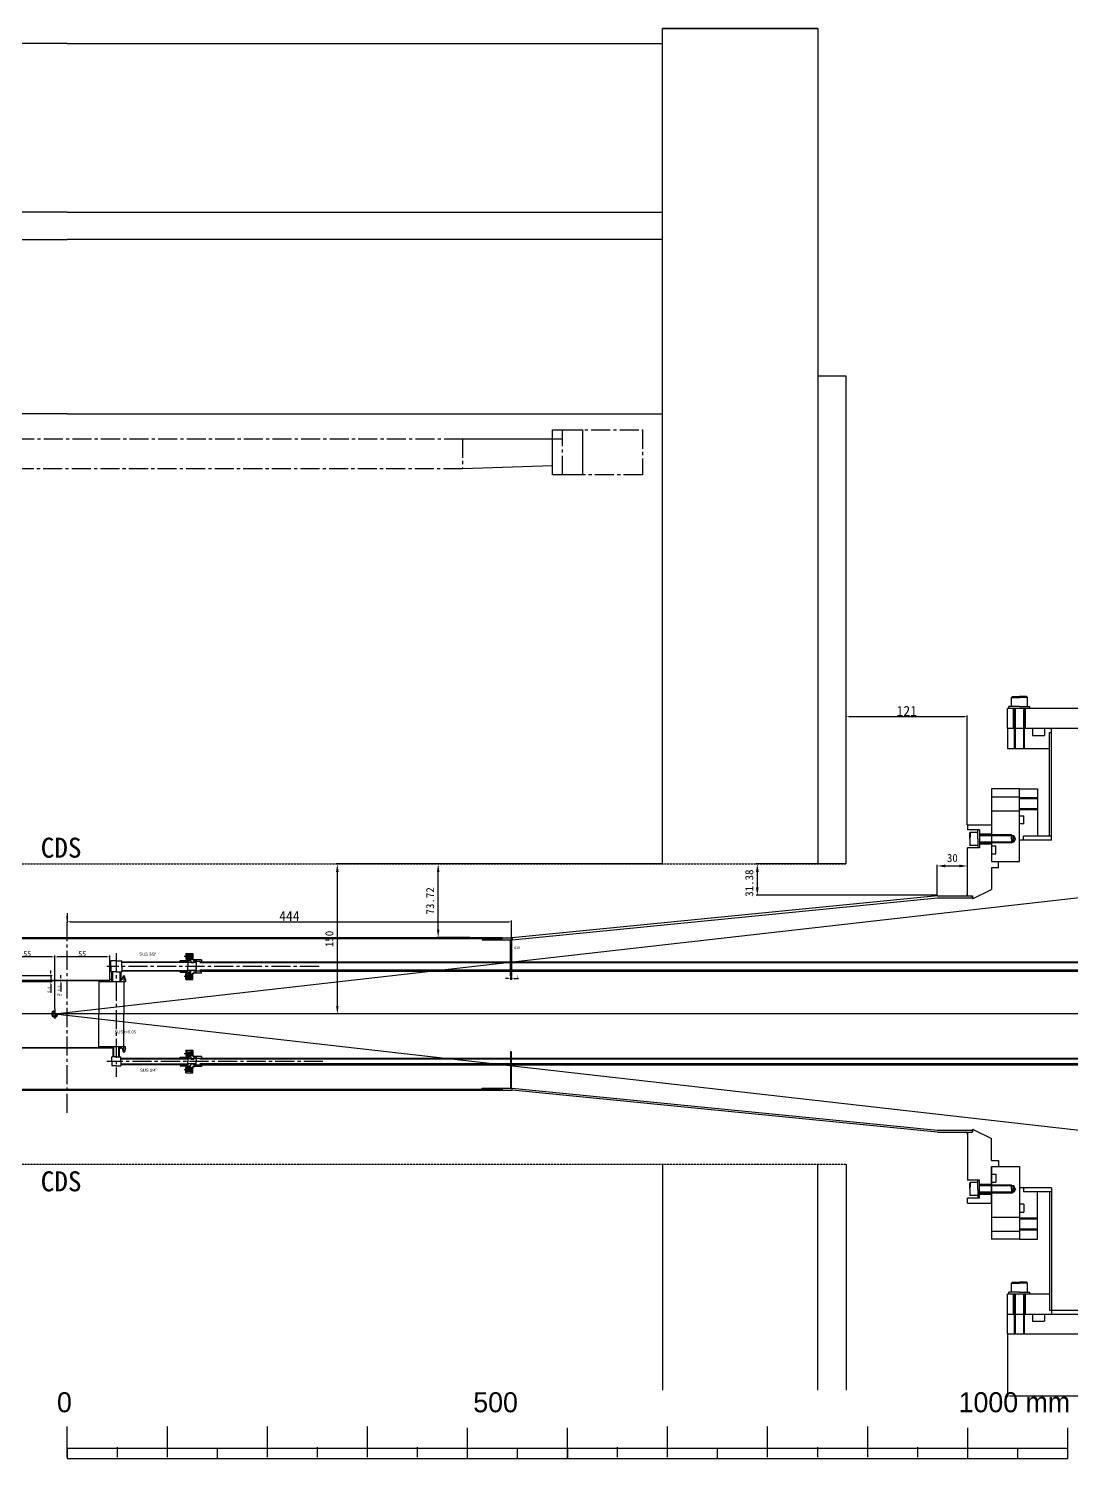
# Model space of a CAD drawing. Header units: millimetres. Extents: x 5013 to 9067, y 5076 to 6829.
# Drawn here: x 5853 to 6896, y 5076 to 6505 of the extents above; entities that cross this region are included whole.
import ezdxf

# ---------------------------------------------------------------- set-up
doc = ezdxf.new("R2010")
doc.units = ezdxf.units.MM
doc.linetypes.add('CENTER2', pattern=[28.575, 19.05, -3.175, 3.175, -3.175])
doc.linetypes.add('HIDDEN', pattern=[0.375, 0.25, -0.125])
doc.layers.add('1', color=3, linetype='Continuous')
doc.layers.add('AM_0', color=7, linetype='Continuous', lineweight=50)
doc.dimstyles.new('ISO-25', dxfattribs={"dimtxt": 2.5, "dimasz": 2.5, "dimexe": 1.25, "dimexo": 0.625, "dimtad": 1, "dimdsep": 46, "dimtxsty": 'Standard', "dimcen": 2.5, "dimadec": 0, "dimazin": 0, "dimtfac": 1, "dimtmove": 0, "dimatfit": 3, "dimfxl": 1, "dimarcsym": 0})

# ---------------------------------------------------------------- blocks, each defined once
blk = doc.blocks.new('*D80')
at = {"color": 0, "lineweight": -2, "transparency": 16777216}
for p, q in [((6791.6, 5685.2), (6791.6, 5666.5)), ((6761.6, 5638.4), (6761.6, 5669)), ((6783.6, 5667.7), (6769.6, 5667.7))]:
    blk.add_line(p, q, dxfattribs=at)
at = {"color": 0, "transparency": 16777216}
for points in [[(6769.6, 5669.1), (6769.6, 5666.4), (6761.6, 5667.7)], [(6783.6, 5669.1), (6783.6, 5666.4), (6791.6, 5667.7)]]:
    blk.add_solid(points, dxfattribs=at)
at = {"layer": 'Defpoints', "color": 0, "transparency": 16777216}
for p in [(6791.6, 5685.8), (6761.6, 5667.7), (6761.6, 5637.8)]:
    blk.add_point(p, dxfattribs=at)
at = {"color": 0, "transparency": 16777216, "insert": (6776.6, 5675.7), "char_height": 8, "attachment_point": 5}
blk.add_mtext('30', dxfattribs=at)
blk = doc.blocks.new('*D81')
at = {"color": 0, "lineweight": -2, "transparency": 16777216}
for p, q in [((6670, 5669.8), (6580.4, 5669.8)), ((6581.7, 5661.8), (6581.7, 5646.4)), ((6761, 5638.4), (6580.4, 5638.4))]:
    blk.add_line(p, q, dxfattribs=at)
at = {"color": 0, "transparency": 16777216}
for points in [[(6580.3, 5661.8), (6583, 5661.8), (6581.7, 5669.8)], [(6580.3, 5646.4), (6583, 5646.4), (6581.7, 5638.4)]]:
    blk.add_solid(points, dxfattribs=at)
at = {"layer": 'Defpoints', "color": 0, "transparency": 16777216}
for p in [(6670.6, 5669.8), (6581.7, 5638.4), (6761.6, 5638.4)]:
    blk.add_point(p, dxfattribs=at)
at = {"color": 0, "transparency": 16777216, "insert": (6573.7, 5650.6), "char_height": 8, "attachment_point": 5, "rotation": 90}
blk.add_mtext('31.38', dxfattribs=at)
blk = doc.blocks.new('*D82')
at = {"color": 0, "lineweight": -2, "transparency": 16777216}
for p, q in [((6486.4, 5669.8), (6261.5, 5669.8)), ((6262.7, 5604.1), (6262.7, 5661.8)), ((6294.4, 5596.1), (6261.5, 5596.1))]:
    blk.add_line(p, q, dxfattribs=at)
at = {"color": 0, "transparency": 16777216}
for points in [[(6261.4, 5661.8), (6264, 5661.8), (6262.7, 5669.8)], [(6261.4, 5604.1), (6264, 5604.1), (6262.7, 5596.1)]]:
    blk.add_solid(points, dxfattribs=at)
at = {"layer": 'Defpoints', "color": 0, "transparency": 16777216}
for p in [(6262.7, 5669.8), (6487, 5669.8), (6295, 5596.1)]:
    blk.add_point(p, dxfattribs=at)
at = {"color": 0, "transparency": 16777216, "insert": (6254.7, 5632.9), "char_height": 8, "attachment_point": 5, "rotation": 90}
blk.add_mtext('73.72', dxfattribs=at)
blk = doc.blocks.new('*D83')
at = {"color": 0, "lineweight": -2, "transparency": 16777216}
for p, q in [((6262.1, 5669.8), (6160.7, 5669.8)), ((6161.9, 5527.8), (6161.9, 5661.8)), ((6163.6, 5519.8), (6160.7, 5519.8))]:
    blk.add_line(p, q, dxfattribs=at)
at = {"color": 0, "transparency": 16777216}
for points in [[(6160.6, 5661.8), (6163.2, 5661.8), (6161.9, 5669.8)], [(6160.6, 5527.8), (6163.2, 5527.8), (6161.9, 5519.8)]]:
    blk.add_solid(points, dxfattribs=at)
at = {"layer": 'Defpoints', "color": 0, "transparency": 16777216}
for p in [(6161.9, 5669.8), (6262.7, 5669.8), (6164.2, 5519.8)]:
    blk.add_point(p, dxfattribs=at)
at = {"color": 0, "transparency": 16777216, "insert": (6153.9, 5594.8), "char_height": 8, "attachment_point": 5, "rotation": 90}
blk.add_mtext('150', dxfattribs=at)
blk = doc.blocks.new('*D410')
at = {"color": 0, "lineweight": -2, "transparency": 16777216}
for p, q in [((6670.6, 5708.8), (6670.6, 5818.3)), ((6673.1, 5817.1), (6789.1, 5817.1)), ((6791.6, 5708.8), (6791.6, 5818.3))]:
    blk.add_line(p, q, dxfattribs=at)
at = {"color": 0, "transparency": 16777216}
for points in [[(6673.1, 5817.5), (6673.1, 5816.6), (6670.6, 5817.1)], [(6789.1, 5817.5), (6789.1, 5816.6), (6791.6, 5817.1)]]:
    blk.add_solid(points, dxfattribs=at)
at = {"layer": 'Defpoints', "color": 0, "transparency": 16777216}
for p in [(6791.6, 5817.1), (6670.6, 5708.2), (6791.6, 5708.2)]:
    blk.add_point(p, dxfattribs=at)
at = {"color": 0, "transparency": 16777216, "insert": (6731.1, 5822.7), "char_height": 10, "attachment_point": 5}
blk.add_mtext('121', dxfattribs=at)
blk = doc.blocks.new('*D412')
at = {"color": 0, "lineweight": -2, "transparency": 16777216}
for p, q in [((5879.4, 5525.4), (5879.4, 5578.1)), ((5931.9, 5576.8), (5881.9, 5576.8)), ((5934.4, 5554.7), (5934.4, 5578.1))]:
    blk.add_line(p, q, dxfattribs=at)
at = {"color": 0, "transparency": 16777216}
for points in [[(5881.9, 5577.2), (5881.9, 5576.4), (5879.4, 5576.8)], [(5931.9, 5577.2), (5931.9, 5576.4), (5934.4, 5576.8)]]:
    blk.add_solid(points, dxfattribs=at)
at = {"layer": 'Defpoints', "color": 0, "transparency": 16777216}
for p in [(5879.4, 5576.8), (5934.4, 5554.1), (5879.4, 5524.8)]:
    blk.add_point(p, dxfattribs=at)
at = {"color": 0, "transparency": 16777216, "insert": (5906.9, 5579.9), "char_height": 5, "attachment_point": 5}
blk.add_mtext('55', dxfattribs=at)
blk = doc.blocks.new('*D413')
at = {"color": 0, "lineweight": -2, "transparency": 16777216}
for p, q in [((5824.4, 5554.7), (5824.4, 5578.1)), ((5876.9, 5576.8), (5826.9, 5576.8)), ((5879.4, 5526), (5879.4, 5578.1))]:
    blk.add_line(p, q, dxfattribs=at)
at = {"color": 0, "transparency": 16777216}
for points in [[(5826.9, 5577.2), (5826.9, 5576.4), (5824.4, 5576.8)], [(5876.9, 5577.2), (5876.9, 5576.4), (5879.4, 5576.8)]]:
    blk.add_solid(points, dxfattribs=at)
at = {"layer": 'Defpoints', "color": 0, "transparency": 16777216}
for p in [(5824.4, 5576.8), (5824.4, 5554.1), (5879.4, 5525.4)]:
    blk.add_point(p, dxfattribs=at)
at = {"color": 0, "transparency": 16777216, "insert": (5851.9, 5579.9), "char_height": 5, "attachment_point": 5}
blk.add_mtext('55', dxfattribs=at)
blk = doc.blocks.new('*D414')
at = {"color": 0, "lineweight": -2, "transparency": 16777216}
for p, q in [((5825, 5553.5), (5886.8, 5553.5)), ((5825, 5553.2), (5886.8, 5553.2)), ((5885.6, 5556), (5885.6, 5558.5)), ((5885.6, 5553.5), (5885.6, 5553.2)), ((5885.6, 5550.7), (5885.6, 5542.4))]:
    blk.add_line(p, q, dxfattribs=at)
at = {"color": 0, "transparency": 16777216}
for points in [[(5885.2, 5556), (5886, 5556), (5885.6, 5553.5)], [(5885.2, 5550.7), (5886, 5550.7), (5885.6, 5553.2)]]:
    blk.add_solid(points, dxfattribs=at)
at = {"layer": 'Defpoints', "color": 0, "transparency": 16777216}
for p in [(5824.4, 5553.5), (5824.4, 5553.2), (5885.6, 5553.2)]:
    blk.add_point(p, dxfattribs=at)
at = {"color": 0, "transparency": 16777216, "insert": (5883.7, 5545.3), "char_height": 2.5, "attachment_point": 5, "rotation": 90}
blk.add_mtext('0.3', dxfattribs=at)
blk = doc.blocks.new('*D416')
at = {"color": 0, "lineweight": -2, "transparency": 16777216}
blk.add_arc((5879.4, 5519.8), 1733.9, 0.0826, 6.4074, dxfattribs=at)
at = {"color": 0, "transparency": 16777216}
for points in [[(7602, 5713.2), (7602.9, 5713.3), (7602.2, 5715.8)], [(7613.7, 5522.3), (7612.9, 5522.3), (7613.3, 5519.8)]]:
    blk.add_solid(points, dxfattribs=at)
at = {"layer": 'Defpoints', "color": 0, "transparency": 16777216}
for p in [(8870.2, 5860), (7612.1, 5585.2), (5016.9, 5519.8), (5879.4, 5519.8), (7666.9, 5519.8)]:
    blk.add_point(p, dxfattribs=at)
at = {"color": 0, "transparency": 16777216, "insert": (7618.6, 5618.4), "char_height": 15, "attachment_point": 5, "rotation": 273.245}
blk.add_mtext('6.5°', dxfattribs=at)
blk = doc.blocks.new('*D417')
at = {"color": 0, "lineweight": -2, "transparency": 16777216}
blk.add_arc((5879.4, 5519.8), 1934.9, 353.6077, 6.4159, dxfattribs=at)
at = {"color": 0, "transparency": 16777216}
for points in [[(7801.8, 5736), (7802.6, 5736.1), (7801.9, 5738.5)], [(7802.7, 5304.3), (7801.9, 5304.4), (7802, 5301.9)]]:
    blk.add_solid(points, dxfattribs=at)
at = {"layer": 'Defpoints', "color": 0, "transparency": 16777216}
for p in [(8870.2, 5860), (5879.4, 5519.8), (5879.4, 5519.8), (7812.9, 5447.3), (8870.2, 5180.8)]:
    blk.add_point(p, dxfattribs=at)
at = {"color": 0, "transparency": 16777216, "insert": (7822.4, 5520.2), "char_height": 15, "attachment_point": 5, "rotation": 270.0118}
blk.add_mtext('13.0°', dxfattribs=at)
blk = doc.blocks.new('*D418')
at = {"color": 0, "lineweight": -2, "transparency": 16777216}
for p, q in [((5892, 5620.4), (5892, 5610.8)), ((5894.5, 5612), (6333.5, 5612)), ((6336, 5594.4), (6336, 5613.3))]:
    blk.add_line(p, q, dxfattribs=at)
at = {"color": 0, "transparency": 16777216}
for points in [[(5894.5, 5612.4), (5894.5, 5611.6), (5892, 5612)], [(6333.5, 5612.4), (6333.5, 5611.6), (6336, 5612)]]:
    blk.add_solid(points, dxfattribs=at)
at = {"layer": 'Defpoints', "color": 0, "transparency": 16777216}
for p in [(5892, 5621), (6336, 5612), (6336, 5593.8)]:
    blk.add_point(p, dxfattribs=at)
at = {"color": 0, "transparency": 16777216, "insert": (6114, 5617.6), "char_height": 10, "attachment_point": 5}
blk.add_mtext('444', dxfattribs=at)
blk = doc.blocks.new('*D419')
at = {"color": 0, "lineweight": -2, "transparency": 16777216}
for p, q in [((6332.5, 5555.2), (6330, 5555.2)), ((6335, 5557.2), (6335, 5553.9)), ((6335, 5555.2), (6336, 5555.2)), ((6336, 5557.2), (6336, 5553.9)), ((6338.5, 5555.2), (6343.1, 5555.2))]:
    blk.add_line(p, q, dxfattribs=at)
at = {"color": 0, "transparency": 16777216}
for points in [[(6332.5, 5555.6), (6332.5, 5554.7), (6335, 5555.2)], [(6338.5, 5555.6), (6338.5, 5554.7), (6336, 5555.2)]]:
    blk.add_solid(points, dxfattribs=at)
at = {"layer": 'Defpoints', "color": 0, "transparency": 16777216}
for p in [(6335, 5557.8), (6336, 5557.8), (6336, 5555.2)]:
    blk.add_point(p, dxfattribs=at)
at = {"color": 0, "transparency": 16777216, "insert": (6342.1, 5557), "char_height": 2.5, "attachment_point": 5}
blk.add_mtext('1', dxfattribs=at)
blk = doc.blocks.new('*D422')
at = {"color": 0, "lineweight": -2, "transparency": 16777216}
for p, q in [((6831.6, 5199.2), (6831.6, 5136.7)), ((8331.6, 5199.2), (8331.6, 5136.7)), ((6834.1, 5138), (8329.1, 5138))]:
    blk.add_line(p, q, dxfattribs=at)
at = {"color": 0, "transparency": 16777216}
for points in [[(6834.1, 5138.4), (6834.1, 5137.6), (6831.6, 5138)], [(8329.1, 5138.4), (8329.1, 5137.6), (8331.6, 5138)]]:
    blk.add_solid(points, dxfattribs=at)
at = {"layer": 'Defpoints', "color": 0, "transparency": 16777216}
for p in [(6831.6, 5199.8), (8331.6, 5199.8), (8331.6, 5138)]:
    blk.add_point(p, dxfattribs=at)
at = {"color": 0, "transparency": 16777216, "insert": (7581.6, 5139.9), "char_height": 2.5, "attachment_point": 5}
blk.add_mtext('1500', dxfattribs=at)
blk = doc.blocks.new('*D435')
at = {"color": 0, "lineweight": -2, "transparency": 16777216}
for p, q in [((5875.5, 5560.6), (5875.5, 5563.1)), ((5819.9, 5558.1), (5876.7, 5558.1)), ((5820, 5552.2), (5876.7, 5552.2)), ((5875.5, 5558.1), (5875.5, 5552.2)), ((5875.5, 5549.7), (5875.5, 5541))]:
    blk.add_line(p, q, dxfattribs=at)
at = {"color": 0, "transparency": 16777216}
for points in [[(5875.1, 5560.6), (5875.9, 5560.6), (5875.5, 5558.1)], [(5875.1, 5549.7), (5875.9, 5549.7), (5875.5, 5552.2)]]:
    blk.add_solid(points, dxfattribs=at)
at = {"layer": 'Defpoints', "color": 0, "transparency": 16777216}
for p in [(5819.3, 5558.1), (5819.4, 5552.2), (5875.5, 5552.2)]:
    blk.add_point(p, dxfattribs=at)
at = {"color": 0, "transparency": 16777216, "insert": (5873.6, 5544.1), "char_height": 2.5, "attachment_point": 5, "rotation": 90}
blk.add_mtext('5.9', dxfattribs=at)

msp = doc.modelspace()

# ---------------------------------------------------------------- linework, layer by layer
at = {"color": 9}
for p, q in [((6487.01, 5669.789), (6487.01, 6504.789)), ((6642.01, 6504.789), (6487.01, 6504.789)), ((6487.01, 6504.789), (6642.01, 6504.789)), ((6642.01, 6504.789), (6642.01, 5669.789)), ((5892.01, 6489.789), (5297.01, 6489.789)), ((5892.01, 6489.789), (6487.01, 6489.789)), ((5892.01, 6321.145), (5297.01, 6321.145)), ((5892.01, 6321.145), (6487.01, 6321.145)), ((5297.01, 6293.877), (5892.01, 6293.877)), ((6487.01, 6293.877), (5892.01, 6293.877)), ((6642.01, 6157.284), (6642.01, 5669.789)), ((6670.649, 6157.284), (6642.01, 6157.284)), ((6670.649, 5669.789), (6670.649, 6157.284)), ((5892.01, 6119.789), (5297.01, 6119.789)), ((5892.01, 6119.789), (6487.01, 6119.789)), ((6012.575, 5571.289), (6012.575, 5567.289)), ((6012.575, 5563.289), (6012.575, 5567.289)), ((6020.875, 5571.289), (6020.875, 5567.289)), ((6020.875, 5571.089), (6020.875, 5563.489)), ((6020.875, 5563.289), (6020.875, 5567.289)), ((6012.575, 5474.573), (6012.575, 5472.288)), ((6020.875, 5474.788), (6020.875, 5472.288)), ((6012.575, 5470.001), (6012.575, 5472.288)), ((6020.875, 5469.788), (6020.875, 5472.288)), ((6487.01, 5369.789), (6487.01, 5143.657)), ((6642.01, 5143.657), (6642.01, 5369.789)), ((6670.649, 5369.789), (6670.649, 5143.657))]:
    msp.add_line(p, q, dxfattribs=at)
at = {"color": 0}
for p, q in [((6287.01, 6094.789), (6387.01, 6094.789)), ((6377.01, 6067.789), (6287.01, 6064.789)), ((6831.649, 5805.289), (6831.649, 5785.289)), ((6873.649, 5801.289), (6875.649, 5801.289)), ((6843.649, 5672.289), (6843.649, 5744.789)), ((6803.649, 5702.789), (6803.649, 5686.789)), ((5935.375, 5567.289), (5935.375, 5572.789)), ((5940.875, 5572.789), (5935.375, 5572.789)), ((5935.375, 5567.289), (5935.375, 5561.789)), ((5940.875, 5561.789), (5935.375, 5561.789)), ((5936.174, 5561.789), (5936.174, 5552.239)), ((5937.11, 5561.789), (5937.11, 5552.239)), ((5940.875, 5572.789), (5946.375, 5572.789)), ((5940.875, 5561.789), (5946.375, 5561.789)), ((5944.639, 5561.789), (5944.639, 5552.239)), ((5945.575, 5561.789), (5945.575, 5552.239)), ((5946.375, 5567.289), (5946.375, 5572.789)), ((5946.375, 5567.289), (5946.375, 5561.789)), ((6004.675, 5572.588), (6005.175, 5572.088)), ((6004.675, 5561.988), (6005.175, 5562.488)), ((6026.238, 5573.889), (6017.338, 5573.889)), ((6026.238, 5560.689), (6017.338, 5560.689)), ((6018.338, 5571.989), (6018.338, 5571.053)), ((6018.338, 5563.527), (6018.338, 5562.589)), ((6024.549, 5571.989), (7102.449, 5571.99)), ((7102.449, 5571.053), (6024.549, 5571.053)), ((7102.449, 5563.527), (6024.549, 5563.527)), ((6024.549, 5562.589), (7102.449, 5562.589)), ((6026.238, 5572.589), (6025.738, 5572.089)), ((6026.238, 5561.989), (6025.738, 5562.489)), ((6026.238, 5573.889), (6026.238, 5572.589)), ((6026.238, 5560.689), (6026.238, 5561.989)), ((6110.838, 5562.589), (6130.3, 5562.589)), ((6858.632, 5562.172), (6858.667, 5562.172)), ((5923.375, 5553.239), (5934.375, 5553.239)), ((5923.375, 5553.239), (5923.375, 5519.789)), ((5923.375, 5552.739), (5923.375, 5553.239)), ((5923.375, 5552.239), (5948.375, 5552.239)), ((5934.375, 5553.238), (5934.375, 5553.538)), ((5923.375, 5486.339), (5923.375, 5519.789)), ((5923.375, 5487.339), (5948.375, 5487.339)), ((5923.375, 5486.839), (5923.375, 5486.339)), ((5923.375, 5486.339), (5934.375, 5486.339)), ((5934.375, 5486.339), (5934.375, 5486.039)), ((6004.675, 5475.988), (6005.175, 5475.488)), ((6012.575, 5474.573), (6012.575, 5475.462)), ((6020.875, 5474.788), (6012.575, 5474.788)), ((6026.238, 5477.289), (6017.338, 5477.289)), ((6018.338, 5474.489), (6018.338, 5475.489)), ((6018.338, 5475.489), (6025.738, 5475.489)), ((6024.549, 5475.488), (7102.449, 5475.462)), ((7102.449, 5474.489), (6024.549, 5474.489)), ((6025.738, 5475.489), (6026.238, 5475.989)), ((6026.238, 5477.289), (6026.238, 5475.989)), ((6004.675, 5468.588), (6005.175, 5469.088)), ((6012.575, 5470.001), (6012.575, 5469.112)), ((6020.875, 5469.788), (6012.575, 5469.788)), ((6026.238, 5467.289), (6017.338, 5467.289)), ((6018.338, 5470.089), (6018.338, 5469.089)), ((6018.338, 5469.089), (6025.738, 5469.089)), ((7102.449, 5470.087), (6024.549, 5470.089)), ((6024.549, 5469.089), (7102.449, 5469.112)), ((6025.738, 5469.089), (6026.238, 5468.589)), ((6026.238, 5468.589), (6026.238, 5467.289)), ((6815.649, 5367.289), (6815.649, 5294.789)), ((6843.649, 5367.289), (6843.649, 5294.789)), ((5892.01, 5076.708), (5892.01, 5107.345)), ((5992.01, 5076.708), (5992.01, 5107.345)), ((6092.01, 5076.708), (6092.01, 5107.345)), ((6192.01, 5076.708), (6192.01, 5107.345)), ((6292.01, 5075.537), (6292.01, 5106.174)), ((6392.01, 5075.537), (6392.01, 5106.174)), ((6492.01, 5076.708), (6492.01, 5107.345)), ((6592.01, 5076.708), (6592.01, 5107.345)), ((6692.01, 5076.708), (6692.01, 5107.345)), ((6792.01, 5075.537), (6792.01, 5106.174)), ((6892.01, 5075.537), (6892.01, 5106.174)), ((5942.01, 5076.708), (5942.01, 5086.769)), ((6042.01, 5075.537), (6042.01, 5085.598)), ((6142.01, 5076.708), (6142.01, 5086.769)), ((6242.01, 5076.708), (6242.01, 5086.769)), ((6342.01, 5075.537), (6342.01, 5085.598)), ((6442.01, 5076.708), (6442.01, 5086.769)), ((6542.01, 5075.537), (6542.01, 5085.598)), ((6642.01, 5076.708), (6642.01, 5086.769)), ((6742.01, 5076.708), (6742.01, 5086.769)), ((6842.01, 5075.537), (6842.01, 5085.598))]:
    msp.add_line(p, q, dxfattribs=at)
at = {"color": 3}
for q in [(8870.228, 5860.023), (8870.228, 5180.804)]:
    msp.add_line((5879.375, 5519.789), q, dxfattribs=at)
for p, q in [((6815.649, 5744.789), (6815.649, 5672.289)), ((5803.649, 5596.074), (6326.649, 5596.074)), ((5803.649, 5595.114), (6326.649, 5595.114)), ((6326.649, 5596.074), (6326.649, 5595.114)), ((5936.174, 5554.089), (5934.375, 5554.089)), ((5934.375, 5553.238), (5934.375, 5554.089)), ((5946.875, 5554.089), (5945.575, 5554.089)), ((5946.875, 5554.089), (5947.875, 5557.589)), ((5948.375, 5557.589), (5947.875, 5557.589)), ((5948.5, 5557.589), (5948.375, 5557.589)), ((5948.375, 5557.589), (5948.375, 5519.789)), ((5948.5, 5557.589), (5949, 5557.589)), ((5948.5, 5557.589), (5948.5, 5519.789)), ((5948.5, 5552.239), (5950, 5552.239)), ((5950, 5554.089), (5949, 5557.589)), ((5950, 5554.089), (5950, 5552.239)), ((5948.375, 5481.989), (5948.375, 5519.789)), ((5948.5, 5481.989), (5948.5, 5519.789)), ((5934.375, 5486.339), (5934.375, 5485.489)), ((5937.675, 5485.489), (5934.375, 5485.489)), ((5940.875, 5476.789), (5936.375, 5476.789)), ((5936.375, 5472.289), (5936.375, 5476.789)), ((5937.675, 5476.789), (5937.675, 5487.339)), ((5938.375, 5476.789), (5938.375, 5487.339)), ((5940.875, 5476.789), (5945.375, 5476.789)), ((5943.375, 5476.789), (5943.375, 5487.339)), ((5944.075, 5476.789), (5944.075, 5487.339)), ((5944.075, 5485.489), (5945.275, 5485.489)), ((5946.875, 5485.489), (5944.075, 5485.489)), ((5945.375, 5472.289), (5945.375, 5476.789)), ((5946.875, 5485.489), (5947.875, 5481.989)), ((5948.375, 5481.989), (5947.875, 5481.989)), ((5948.5, 5481.989), (5948.375, 5481.989)), ((5948.5, 5487.339), (5950, 5487.339)), ((5948.5, 5481.989), (5949, 5481.989)), ((5950, 5485.489), (5949, 5481.989)), ((5950, 5485.489), (5950, 5487.339)), ((5936.375, 5472.289), (5936.375, 5467.789)), ((5940.875, 5467.789), (5936.375, 5467.789)), ((5940.875, 5467.789), (5945.375, 5467.789)), ((5945.375, 5472.289), (5945.375, 5467.789)), ((5803.649, 5444.464), (6326.649, 5444.464)), ((5803.649, 5443.504), (6326.649, 5443.504)), ((6326.649, 5444.464), (6326.649, 5443.504))]:
    msp.add_line(p, q)
at = {"color": 1}
for p, q in [((6791.649, 5708.789), (6791.649, 5703.789)), ((6803.649, 5703.789), (6791.649, 5703.789)), ((6803.649, 5703.789), (6803.649, 5685.789)), ((6815.649, 5708.789), (6815.649, 5672.189)), ((6803.649, 5685.789), (6791.649, 5685.789)), ((6815.649, 5672.189), (6822.649, 5672.189)), ((6815.649, 5666.289), (6815.649, 5644.289)), ((6761.649, 5637.789), (6336.649, 5595.789)), ((6336.649, 5593.789), (6761.649, 5635.789)), ((6761.649, 5637.789), (6796.649, 5637.789)), ((6761.649, 5635.789), (6796.649, 5635.789)), ((6791.649, 5637.789), (6796.649, 5637.789)), ((6796.649, 5637.789), (6796.649, 5635.789)), ((6796.649, 5635.598), (6796.649, 5637.789)), ((6797.371, 5635.15), (6815.649, 5644.289)), ((6326.649, 5594.789), (6306.649, 5594.789)), ((6326.649, 5595.839), (6326.649, 5594.789)), ((6336.649, 5595.789), (6336.649, 5593.789)), ((6336.649, 5445.789), (6761.649, 5403.789)), ((6336.649, 5443.789), (6336.649, 5445.789)), ((6326.649, 5444.789), (6306.649, 5444.789)), ((6326.649, 5443.739), (6326.649, 5444.789)), ((6761.649, 5401.789), (6336.649, 5443.789)), ((6761.649, 5403.789), (6796.649, 5403.789)), ((6796.649, 5403.98), (6796.649, 5401.789)), ((6796.649, 5401.789), (6796.649, 5403.789)), ((6797.371, 5404.428), (6815.649, 5395.289)), ((6761.649, 5401.789), (6796.649, 5401.789)), ((6791.649, 5401.789), (6796.649, 5401.789)), ((6815.649, 5373.289), (6815.649, 5395.289)), ((6815.649, 5330.789), (6815.649, 5367.389)), ((6815.649, 5367.389), (6822.649, 5367.389)), ((6803.649, 5353.789), (6791.649, 5353.789)), ((6803.649, 5335.789), (6803.649, 5353.789)), ((6803.649, 5335.789), (6791.649, 5335.789)), ((6791.649, 5330.789), (6791.649, 5335.789))]:
    msp.add_line(p, q, dxfattribs=at)
at = {"color": 0, "linetype": 'HIDDEN'}
for p, q in [((5113.371, 5669.789), (6670.649, 5669.789)), ((5113.371, 5369.789), (6670.649, 5369.789))]:
    msp.add_line(p, q, dxfattribs=at)
at = {"color": 1, "linetype": 'ByBlock'}
for p, q in [((6815.649, 5666.289), (6822.649, 5666.289)), ((6822.649, 5666.289), (6822.649, 5672.189)), ((6306.649, 5594.789), (6306.649, 5593.789)), ((6306.649, 5593.789), (6336.649, 5593.789)), ((6326.649, 5595.789), (6326.649, 5594.789)), ((6326.649, 5595.789), (6336.649, 5595.789)), ((6306.649, 5445.789), (6336.649, 5445.789)), ((6306.649, 5444.789), (6306.649, 5445.789)), ((6326.649, 5443.789), (6326.649, 5444.789)), ((6326.649, 5443.789), (6336.649, 5443.789)), ((6815.649, 5373.289), (6822.649, 5373.289)), ((6822.649, 5373.289), (6822.649, 5367.389))]:
    msp.add_line(p, q, dxfattribs=at)
at = {"color": 30, "linetype": 'CENTER2'}
for p, q in [((5892.01, 5420.995), (5892.01, 5620.995)), ((7452.265, 5519.789), (5013.371, 5519.789)), ((9066.91, 5519.789), (5016.911, 5519.789))]:
    msp.add_line(p, q, dxfattribs=at)
at = {"color": 4}
for p, q in [((6335.01, 5557.789), (6335.01, 5593.789)), ((6335.01, 5593.789), (6336.01, 5593.789)), ((6336.01, 5593.789), (6336.01, 5557.789)), ((6336.01, 5557.789), (6335.01, 5557.789)), ((6336.01, 5481.789), (6335.01, 5481.789)), ((6335.01, 5481.789), (6335.01, 5445.789)), ((6336.01, 5445.789), (6336.01, 5481.789)), ((6335.01, 5445.789), (6336.01, 5445.789))]:
    msp.add_line(p, q, dxfattribs=at)
at = {"color": 4, "linetype": 'CENTER2'}
for p, q in [((5940.875, 5580.659), (5940.875, 5457.015)), ((6017.19, 5577.289), (6008.657, 5577.289)), ((6143.577, 5567.29), (5931.375, 5567.289)), ((6017.19, 5557.289), (6008.657, 5557.289)), ((6105.329, 5519.789), (5696.092, 5519.789)), ((6008.738, 5480.388), (6017.951, 5480.388)), ((6147.532, 5472.287), (5931.375, 5472.289)), ((6008.738, 5464.188), (6017.951, 5464.188))]:
    msp.add_line(p, q, dxfattribs=at)
at = {"color": 0, "lineweight": -3}
for p, q in [((6010.338, 5580.289), (6010.338, 5574.789)), ((6010.338, 5580.289), (6017.338, 5580.289)), ((6010.338, 5578.789), (6017.338, 5578.789)), ((6010.338, 5578.489), (6017.338, 5578.489)), ((6010.338, 5576.089), (6017.338, 5576.089)), ((6010.338, 5575.789), (6017.338, 5575.789)), ((6010.338, 5574.789), (6012.238, 5574.789)), ((6010.775, 5580.288), (6015.775, 5580.288)), ((6010.775, 5580.288), (6010.775, 5573.288)), ((6010.775, 5578.938), (6015.775, 5578.938)), ((6010.775, 5575.638), (6015.775, 5575.638)), ((6012.238, 5573.189), (6012.238, 5574.739)), ((6013.875, 5574.838), (6013.875, 5573.288)), ((6015.775, 5574.838), (6013.875, 5574.838)), ((6013.875, 5574.738), (6018.175, 5574.738)), ((6015.775, 5580.288), (6015.775, 5574.838)), ((6017.338, 5580.289), (6017.338, 5573.889)), ((6018.175, 5573.188), (6018.175, 5574.738)), ((6013.875, 5573.288), (6010.775, 5573.288)), ((6010.775, 5554.288), (6010.775, 5561.288)), ((6013.875, 5561.288), (6010.775, 5561.288)), ((6012.238, 5573.289), (6015.338, 5573.289)), ((6012.238, 5561.389), (6012.238, 5559.839)), ((6012.238, 5561.289), (6015.338, 5561.289)), ((6013.875, 5559.738), (6013.875, 5561.288)), ((6013.875, 5559.838), (6018.175, 5559.838)), ((6014.938, 5561.389), (6014.938, 5563.489)), ((6015.338, 5573.289), (6015.338, 5571.089)), ((6015.338, 5561.289), (6015.338, 5563.489)), ((6017.338, 5554.289), (6017.338, 5560.689)), ((6018.175, 5573.188), (6020.875, 5573.188)), ((6018.175, 5561.388), (6020.875, 5561.388)), ((6020.875, 5573.188), (6020.875, 5571.289)), ((6020.875, 5561.39), (6020.875, 5563.289)), ((6010.338, 5554.289), (6010.338, 5559.789)), ((6010.338, 5559.789), (6012.238, 5559.789)), ((6010.338, 5558.789), (6017.338, 5558.789)), ((6010.338, 5558.489), (6017.338, 5558.489)), ((6010.338, 5556.089), (6017.338, 5556.089)), ((6010.338, 5555.789), (6017.338, 5555.789)), ((6010.338, 5554.289), (6017.338, 5554.289)), ((6010.775, 5558.938), (6015.775, 5558.938)), ((6010.775, 5555.638), (6015.775, 5555.638)), ((6010.775, 5554.288), (6015.775, 5554.288)), ((6015.775, 5559.738), (6013.875, 5559.738)), ((6015.775, 5554.288), (6015.775, 5559.738)), ((6010.338, 5483.489), (6010.338, 5478.289)), ((6010.338, 5483.489), (6017.338, 5483.489)), ((6010.338, 5481.889), (6017.338, 5481.889)), ((6010.338, 5481.589), (6017.338, 5481.589)), ((6010.338, 5479.189), (6017.338, 5479.189)), ((6010.338, 5478.889), (6017.338, 5478.889)), ((6010.338, 5478.289), (6012.238, 5478.289)), ((6010.775, 5483.488), (6015.775, 5483.488)), ((6010.775, 5483.488), (6010.775, 5476.788)), ((6010.775, 5482.038), (6015.775, 5482.038)), ((6010.775, 5478.738), (6015.775, 5478.738)), ((6013.875, 5476.788), (6010.775, 5476.788)), ((6012.238, 5476.739), (6012.238, 5478.239)), ((6012.238, 5476.789), (6015.338, 5476.789)), ((6013.875, 5478.338), (6013.875, 5476.788)), ((6015.775, 5478.338), (6013.875, 5478.338)), ((6013.875, 5478.238), (6018.175, 5478.238)), ((6015.338, 5476.789), (6015.338, 5474.489)), ((6015.775, 5483.488), (6015.775, 5478.338)), ((6017.338, 5483.489), (6017.338, 5477.289)), ((6018.175, 5476.738), (6018.175, 5478.238)), ((6018.175, 5476.738), (6020.875, 5476.738)), ((6020.875, 5476.738), (6020.875, 5474.788)), ((6010.338, 5466.289), (6012.238, 5466.289)), ((6010.338, 5461.089), (6010.338, 5466.289)), ((6010.338, 5465.689), (6017.338, 5465.689)), ((6010.338, 5465.389), (6017.338, 5465.389)), ((6010.338, 5462.989), (6017.338, 5462.989)), ((6010.338, 5462.689), (6017.338, 5462.689)), ((6010.338, 5461.089), (6017.338, 5461.089)), ((6010.775, 5461.088), (6010.775, 5467.788)), ((6013.875, 5467.788), (6010.775, 5467.788)), ((6010.775, 5465.838), (6015.775, 5465.838)), ((6010.775, 5462.538), (6015.775, 5462.538)), ((6010.775, 5461.088), (6015.775, 5461.088)), ((6012.238, 5467.839), (6012.238, 5466.339)), ((6012.238, 5467.789), (6015.338, 5467.789)), ((6013.875, 5466.238), (6013.875, 5467.788)), ((6013.875, 5466.338), (6018.175, 5466.338)), ((6015.775, 5466.238), (6013.875, 5466.238)), ((6015.338, 5467.789), (6015.338, 5470.089)), ((6015.775, 5461.088), (6015.775, 5466.238)), ((6017.338, 5461.089), (6017.338, 5467.289)), ((6018.175, 5467.838), (6020.875, 5467.838)), ((6018.175, 5467.838), (6018.175, 5466.338)), ((6020.875, 5467.838), (6020.875, 5469.788))]:
    msp.add_line(p, q, dxfattribs=at)
at = {"color": 0, "linetype": 'ByBlock', "lineweight": 15}
for p, q in [((6012.575, 5572.047), (5946.375, 5572.047)), ((5946.375, 5562.522), (6012.575, 5562.522)), ((6012.575, 5475.462), (5945.375, 5475.462)), ((5945.375, 5469.112), (6012.575, 5469.112))]:
    msp.add_line(p, q, dxfattribs=at)
at = {"color": 0, "linetype": 'ByBlock', "lineweight": 0}
for p, q in [((6012.575, 5571.158), (5946.375, 5571.158)), ((5946.375, 5563.411), (6012.575, 5563.411)), ((6012.575, 5474.573), (5945.375, 5474.539)), ((5945.375, 5470.039), (6012.575, 5470.001))]:
    msp.add_line(p, q, dxfattribs=at)
at = {"color": 2}
for p, q in [((5824.375, 5553.539), (5934.375, 5553.538)), ((5824.375, 5553.239), (5934.375, 5553.238)), ((5824.375, 5486.339), (5934.375, 5486.339)), ((5824.375, 5486.039), (5934.375, 5486.039))]:
    msp.add_line(p, q, dxfattribs=at)
at = {"color": 2, "linetype": 'CENTER2'}
msp.add_line((5879.375, 5524.789), (5879.375, 5514.789), dxfattribs=at)
at = {"color": 0, "linetype": 'ByBlock', "lineweight": -3}
for p, q in [((6015.338, 5474.489), (6018.338, 5474.489)), ((6015.338, 5470.089), (6018.338, 5470.089))]:
    msp.add_line(p, q, dxfattribs=at)
at = {"color": 0}
for points in [[(6377.01, 6103.789), (6407.01, 6103.789), (6407.01, 6058.789), (6377.01, 6058.789)], [(6392.01, 5085.598), (5892.01, 5085.598), (5892.01, 5075.537), (6392.01, 5075.537)], [(6892.01, 5085.598), (6392.01, 5085.598), (6392.01, 5075.537), (6892.01, 5075.537)]]:
    msp.add_lwpolyline(points, close=True, dxfattribs=at)
at = {"linetype": 'CENTER2'}
for points in [[(6467.01, 6058.789), (6387.01, 6058.789), (6387.01, 6103.789), (6467.01, 6103.789)], [(5497.01, 6094.789), (6287.01, 6094.789), (6287.01, 6064.789), (5497.01, 6064.789)]]:
    msp.add_lwpolyline(points, close=True, dxfattribs=at)
at = {"color": 1}
for centre, radius, start, end in [((6789.649, 5639.789), 2, 270, 0.000004), ((6797.149, 5635.598), 0.5, 180, 296.565055), ((6797.149, 5403.98), 0.5, 63.434945, 180), ((6789.649, 5399.789), 2, 359.999996, 90)]:
    msp.add_arc(centre, radius, start, end, dxfattribs=at)
for centre, start, end in [((5948.436, 5557.577), 1.861521, 178.812263), ((5948.436, 5482), 181.187737, 358.138479)]:
    msp.add_arc(centre, 0.562, start, end)
at = {"color": 2}
for radius in [3, 2]:
    msp.add_arc((5879.375, 5519.789), radius, 90, 0, dxfattribs=at)
at = {"layer": '1', "color": 0, "linetype": 'Continuous'}
for p, q in [((6836.649, 5837.289), (6835.649, 5836.289)), ((6835.649, 5827.289), (6835.649, 5836.289)), ((6835.649, 5836.289), (6843.649, 5836.289)), ((6836.649, 5837.289), (6843.649, 5837.289)), ((6850.649, 5837.289), (6843.649, 5837.289)), ((6851.649, 5836.289), (6843.649, 5836.289)), ((6850.649, 5837.289), (6851.649, 5836.289)), ((6851.649, 5827.289), (6851.649, 5836.289)), ((6934.149, 5825.289), (6831.649, 5825.289)), ((6831.649, 5805.289), (6831.649, 5825.289)), ((6833.149, 5825.289), (6833.149, 5827.289)), ((6843.649, 5827.289), (6833.149, 5827.289)), ((6837.649, 5805.289), (6837.649, 5825.289)), ((6838.649, 5785.289), (6838.649, 5825.289)), ((6839.649, 5785.289), (6839.649, 5825.289)), ((6843.649, 5827.289), (6854.149, 5827.289)), ((6847.649, 5825.289), (6847.649, 5785.289)), ((6848.649, 5785.289), (6848.649, 5825.289)), ((6849.649, 5805.289), (6849.649, 5825.289)), ((6854.149, 5825.289), (6854.149, 5827.289)), ((6934.149, 5805.289), (6831.649, 5805.289)), ((6856.649, 5805.289), (6856.649, 5798.289)), ((6868.649, 5805.289), (6868.649, 5798.289)), ((6875.649, 5693.589), (6875.649, 5805.289)), ((6856.649, 5798.289), (6868.649, 5798.289)), ((6873.649, 5697.589), (6873.649, 5801.289)), ((6831.649, 5785.289), (6873.649, 5785.289)), ((6843.649, 5744.789), (6815.649, 5744.789)), ((6815.649, 5736.789), (6843.649, 5736.789)), ((6843.649, 5693.589), (6843.649, 5744.789)), ((6843.649, 5693.589), (6843.649, 5744.789)), ((6843.649, 5693.589), (6843.649, 5744.789)), ((6843.649, 5693.589), (6843.649, 5744.789)), ((6843.649, 5744.789), (6861.649, 5744.789)), ((6843.649, 5744.789), (6861.649, 5744.789)), ((6861.649, 5735.789), (6843.649, 5735.789)), ((6861.649, 5735.789), (6843.649, 5735.789)), ((6861.649, 5734.789), (6843.649, 5734.789)), ((6861.649, 5734.789), (6843.649, 5734.789)), ((6861.649, 5744.789), (6861.649, 5697.589)), ((6861.649, 5744.789), (6861.649, 5697.589)), ((6815.649, 5722.789), (6843.649, 5722.789)), ((6861.649, 5724.789), (6843.649, 5724.789)), ((6861.649, 5724.789), (6843.649, 5724.789)), ((6861.649, 5723.789), (6843.649, 5723.789)), ((6861.649, 5723.789), (6843.649, 5723.789)), ((6843.649, 5717.789), (6848.149, 5717.789)), ((6843.649, 5717.789), (6848.149, 5717.789)), ((6848.149, 5709.789), (6848.149, 5717.789)), ((6848.149, 5709.789), (6848.149, 5717.789)), ((6802.049, 5694.789), (6802.049, 5703.639)), ((6803.649, 5703.639), (6802.049, 5703.639)), ((6848.149, 5709.789), (6843.649, 5709.789)), ((6848.149, 5709.789), (6843.649, 5709.789)), ((6794.549, 5701.289), (6794.049, 5700.789)), ((6794.049, 5694.789), (6794.049, 5700.789)), ((6794.049, 5694.789), (6794.049, 5688.789)), ((6794.549, 5688.289), (6794.049, 5688.789)), ((6802.049, 5701.289), (6794.549, 5701.289)), ((6794.549, 5701.289), (6794.549, 5696.217)), ((6794.549, 5688.289), (6794.549, 5693.361)), ((6802.049, 5694.789), (6802.049, 5685.939)), ((6835.649, 5698.789), (6803.649, 5698.789)), ((6838.035, 5697.989), (6803.649, 5697.989)), ((6838.035, 5691.589), (6803.649, 5691.589)), ((6835.649, 5690.789), (6803.649, 5690.789)), ((6835.649, 5694.789), (6835.649, 5698.789)), ((6835.649, 5698.789), (6837.035, 5697.989)), ((6835.649, 5694.789), (6835.649, 5690.789)), ((6835.649, 5690.789), (6837.035, 5691.589)), ((6837.035, 5697.989), (6837.035, 5694.789)), ((6837.035, 5691.589), (6837.035, 5694.789)), ((6839.883, 5694.789), (6838.035, 5697.989)), ((6838.035, 5697.989), (6838.035, 5694.789)), ((6838.035, 5691.589), (6838.035, 5694.789)), ((6839.883, 5694.789), (6838.035, 5691.589)), ((6875.649, 5693.589), (6843.649, 5693.589)), ((6875.649, 5693.589), (6843.649, 5693.589)), ((6875.649, 5697.589), (6847.649, 5697.589)), ((6875.649, 5697.589), (6847.649, 5697.589)), ((6847.649, 5693.589), (6847.649, 5697.589)), ((6847.649, 5693.589), (6847.649, 5697.589)), ((6802.049, 5688.289), (6794.549, 5688.289)), ((6803.649, 5685.939), (6802.049, 5685.939)), ((6815.649, 5687.789), (6820.149, 5687.789)), ((6815.649, 5679.789), (6820.149, 5679.789)), ((6820.149, 5679.789), (6820.149, 5687.789)), ((6815.649, 5672.289), (6843.649, 5672.289)), ((6815.649, 5367.289), (6843.649, 5367.289)), ((6815.649, 5359.789), (6820.149, 5359.789)), ((6820.149, 5359.789), (6820.149, 5351.789)), ((6794.549, 5351.289), (6794.049, 5350.789)), ((6794.049, 5344.789), (6794.049, 5350.789)), ((6802.049, 5351.289), (6794.549, 5351.289)), ((6794.549, 5351.289), (6794.549, 5346.217)), ((6802.049, 5344.789), (6802.049, 5353.639)), ((6803.649, 5353.639), (6802.049, 5353.639)), ((6835.649, 5348.789), (6803.649, 5348.789)), ((6838.035, 5347.989), (6803.649, 5347.989)), ((6815.649, 5351.789), (6820.149, 5351.789)), ((6835.649, 5344.789), (6835.649, 5348.789)), ((6835.649, 5348.789), (6837.035, 5347.989)), ((6837.035, 5347.989), (6837.035, 5344.789)), ((6838.035, 5347.989), (6838.035, 5344.789)), ((6839.883, 5344.789), (6838.035, 5347.989)), ((6875.649, 5345.989), (6843.649, 5345.989)), ((6875.649, 5345.989), (6843.649, 5345.989)), ((6843.649, 5345.989), (6843.649, 5294.789)), ((6843.649, 5345.989), (6843.649, 5294.789)), ((6843.649, 5345.989), (6843.649, 5294.789)), ((6843.649, 5345.989), (6843.649, 5294.789)), ((6843.649, 5345.989), (6843.649, 5294.789)), ((6847.649, 5345.989), (6847.649, 5341.989)), ((6847.649, 5345.989), (6847.649, 5341.989)), ((6875.649, 5345.989), (6875.649, 5219.789)), ((6794.049, 5344.789), (6794.049, 5338.789)), ((6794.549, 5338.289), (6794.049, 5338.789)), ((6794.549, 5338.289), (6794.549, 5343.361)), ((6802.049, 5338.289), (6794.549, 5338.289)), ((6802.049, 5344.789), (6802.049, 5335.939)), ((6803.649, 5335.939), (6802.049, 5335.939)), ((6838.035, 5341.589), (6803.649, 5341.589)), ((6835.649, 5340.789), (6803.649, 5340.789)), ((6835.649, 5344.789), (6835.649, 5340.789)), ((6835.649, 5340.789), (6837.035, 5341.589)), ((6837.035, 5341.589), (6837.035, 5344.789)), ((6839.883, 5344.789), (6838.035, 5341.589)), ((6838.035, 5341.589), (6838.035, 5344.789)), ((6875.649, 5341.989), (6847.649, 5341.989)), ((6875.649, 5341.989), (6847.649, 5341.989)), ((6861.649, 5294.789), (6861.649, 5341.989)), ((6861.649, 5294.789), (6861.649, 5341.989)), ((6873.649, 5341.989), (6873.649, 5223.789)), ((6848.149, 5329.789), (6843.649, 5329.789)), ((6843.649, 5321.789), (6848.149, 5321.789)), ((6848.149, 5329.789), (6848.149, 5321.789)), ((6815.649, 5316.789), (6843.649, 5316.789)), ((6815.649, 5302.789), (6843.649, 5302.789)), ((6861.649, 5315.789), (6843.649, 5315.789)), ((6861.649, 5314.789), (6843.649, 5314.789)), ((6861.649, 5304.789), (6843.649, 5304.789)), ((6861.649, 5303.789), (6843.649, 5303.789)), ((6843.649, 5294.789), (6815.649, 5294.789)), ((6843.649, 5294.789), (6861.649, 5294.789)), ((6843.649, 5294.789), (6861.649, 5294.789)), ((6836.649, 5251.789), (6835.649, 5250.789)), ((6835.649, 5241.789), (6835.649, 5250.789)), ((6835.649, 5250.789), (6843.649, 5250.789)), ((6836.649, 5251.789), (6843.649, 5251.789)), ((6850.649, 5251.789), (6843.649, 5251.789)), ((6851.649, 5250.789), (6843.649, 5250.789)), ((6850.649, 5251.789), (6851.649, 5250.789)), ((6851.649, 5241.789), (6851.649, 5250.789)), ((6831.649, 5199.789), (6831.649, 5239.789)), ((6873.649, 5239.789), (6831.649, 5239.789)), ((6843.649, 5241.789), (6833.149, 5241.789)), ((6833.149, 5239.789), (6833.149, 5241.789)), ((6837.649, 5219.789), (6837.649, 5239.789)), ((6838.649, 5199.789), (6838.649, 5239.789)), ((6839.649, 5199.789), (6839.649, 5239.789)), ((6843.649, 5241.789), (6854.149, 5241.789)), ((6847.649, 5239.789), (6847.649, 5199.789)), ((6848.649, 5199.789), (6848.649, 5239.789)), ((6849.649, 5219.789), (6849.649, 5239.789)), ((6854.149, 5239.789), (6854.149, 5241.789)), ((6831.649, 5219.789), (7385.649, 5219.789)), ((6856.649, 5219.789), (6856.649, 5212.789)), ((6868.649, 5219.789), (6868.649, 5212.789)), ((6873.649, 5223.789), (7343.649, 5223.789)), ((6856.649, 5212.789), (6868.649, 5212.789)), ((7385.649, 5199.789), (6831.649, 5199.789))]:
    msp.add_line(p, q, dxfattribs=at)
at = {"layer": '1', "color": 1, "linetype": 'Continuous'}
for p, q in [((6791.649, 5708.789), (6815.649, 5708.789)), ((6803.649, 5699.789), (6815.649, 5699.789)), ((6803.649, 5689.789), (6815.649, 5689.789)), ((6791.649, 5637.789), (6791.649, 5685.789)), ((6791.649, 5401.789), (6791.649, 5353.789)), ((6803.649, 5349.789), (6815.649, 5349.789)), ((6803.649, 5339.789), (6815.649, 5339.789)), ((6791.649, 5330.789), (6815.649, 5330.789))]:
    msp.add_line(p, q, dxfattribs=at)
at = {"layer": '1', "color": 0, "linetype": 'Continuous'}
msp.add_point((6873.649, 5805.289), dxfattribs=at)
at = {"layer": 'AM_0', "color": 0, "lineweight": -3}
for p, q in [((6012.238, 5574.789), (6012.238, 5573.389)), ((6013.875, 5573.088), (6013.875, 5574.738)), ((6004.675, 5572.588), (6004.675, 5573.088)), ((6004.675, 5573.088), (6013.875, 5573.088)), ((6004.675, 5561.988), (6004.675, 5561.488)), ((6004.675, 5561.488), (6013.875, 5561.488)), ((6005.175, 5572.088), (6012.575, 5572.088)), ((6005.175, 5562.488), (6012.575, 5562.488)), ((6012.238, 5559.789), (6012.238, 5561.189)), ((6012.575, 5572.088), (6012.575, 5571.289)), ((6020.875, 5571.289), (6012.575, 5571.289)), ((6020.875, 5563.289), (6012.575, 5563.289)), ((6012.575, 5562.49), (6012.575, 5563.289)), ((6013.875, 5561.488), (6013.875, 5559.838)), ((6015.338, 5571.089), (6018.338, 5571.089)), ((6015.338, 5563.489), (6018.338, 5563.489)), ((6018.338, 5572.089), (6018.338, 5571.089)), ((6025.738, 5572.089), (6018.338, 5572.089)), ((6018.338, 5562.489), (6018.338, 5563.489)), ((6025.738, 5562.489), (6018.338, 5562.489)), ((6004.675, 5475.988), (6004.675, 5476.588)), ((6004.675, 5476.588), (6013.875, 5476.588)), ((6005.175, 5475.488), (6012.575, 5475.488)), ((6012.238, 5478.289), (6012.238, 5476.789)), ((6012.575, 5475.488), (6012.575, 5474.788)), ((6013.875, 5476.588), (6013.875, 5478.238)), ((6004.675, 5468.588), (6004.675, 5467.988)), ((6004.675, 5467.988), (6013.875, 5467.988)), ((6005.175, 5469.088), (6012.575, 5469.088)), ((6012.238, 5467.789), (6012.238, 5466.289)), ((6012.575, 5469.088), (6012.575, 5469.788)), ((6013.875, 5467.988), (6013.875, 5466.338))]:
    msp.add_line(p, q, dxfattribs=at)
at = {"layer": 'AM_0', "lineweight": -3}
msp.add_line((6018.175, 5559.838), (6018.175, 5561.388), dxfattribs=at)

# ---------------------------------------------------------------- texts
at = {"color": 4, "char_height": 20, "width": 108.46485, "attachment_point": 1}
for insert in [(5865.393, 5696.015), (5865.393, 5362.508)]:
    msp.add_mtext('\\pxql;CDS', dxfattribs=dict(at, insert=insert))
at = {"color": 6, "char_height": 3, "width": 33.9666, "attachment_point": 1}
for s, insert in [('{\\fArial|b0|i0|c0|p34;SUS \\fMS UI Gothic|b0|i0|c0|p17;3/8"}', (5963.886, 5581.139)), ('{\\fArial|b0|i0|c0|p34;SUS t=0.05}', (5939.245, 5503.382)), ('{\\fArial|b0|i0|c0|p34;SUS \\fMS UI Gothic|b0|i0|c128|p17;1\\fMS UI Gothic|b0|i0|c0|p17;/\\fMS UI Gothic|b0|i0|c128|p17;4\\fMS UI Gothic|b0|i0|c0|p17;"}', (5964.658, 5465.053))]:
    msp.add_mtext(s, dxfattribs=dict(at, insert=insert))
at = {"color": 4, "insert": (6338.569, 5587.241), "char_height": 2.5, "attachment_point": 1}
msp.add_mtext_dynamic_manual_height_columns('G10', width=8.06906, gutter_width=12.5, heights=[0], dxfattribs=at)
at = {"color": 0, "insert": (5881.658, 5540.226), "char_height": 2.5, "attachment_point": 1}
msp.add_mtext_dynamic_manual_height_columns('PET', width=12.49112, gutter_width=12.5, heights=[0], dxfattribs=at)
at = {"color": 0, "char_height": 20, "width": 687.319, "attachment_point": 1}
for s, insert in [('{\\fMS UI Gothic|b0|i0|c128|p17;0                                                      500}', (5881.641, 5141.66)), ('{\\fMS UI Gothic|b0|i0|c128|p17;                                                      1000 mm}', (6381.641, 5141.66))]:
    msp.add_mtext(s, dxfattribs=dict(at, insert=insert))

# ---------------------------------------------------------------- dimensions: what is measured, and where the dimension line sits
at = {"color": 3}
for base, line1, picture, middle in [((7612.057, 5585.241), ((7666.911, 5519.789), (5016.911, 5519.789)), '*D416', (7618.625, 5618.398)), ((7812.944, 5447.281), ((5879.375, 5519.789), (8870.228, 5180.804)), '*D417', (7822.428, 5520.19))]:
    dim = msp.add_angular_dim_2l(base=base, line1=line1, line2=((5879.375, 5519.789), (8870.228, 5860.023)), dimstyle='ISO-25', override={"dimtxt": 15, "dimadec": 1}, dxfattribs=at)
    dim.commit()
    dim.dimension.update_dxf_attribs({"geometry": picture, "text_midpoint": middle})
for base, p1, p2, override, picture, middle in [((6791.649, 5817.056), (6670.649, 5708.164), (6791.649, 5708.164), {"dimtxt": 10}, '*D410', (6731.149, 5822.681)), ((6336.01, 5612.024), (5892.01, 5620.995), (6336.01, 5593.789), {"dimtxt": 10}, '*D418', (6114.01, 5617.649)), ((5879.375, 5576.806), (5934.375, 5554.089), (5879.375, 5524.789), {"dimtxt": 5}, '*D412', (5906.875, 5579.931))]:
    dim = msp.add_linear_dim(base=base, p1=p1, p2=p2, dimstyle='ISO-25', override=override, dxfattribs=at)
    dim.commit()
    dim.dimension.update_dxf_attribs({"geometry": picture, "text_midpoint": middle})
at = {"color": 1}
dim = msp.add_linear_dim(base=(6761.649, 5667.736), p1=(6791.649, 5685.789), p2=(6761.649, 5637.789), dimstyle='ISO-25', override={"dimtxt": 8, "dimasz": 8, "dimgap": 4}, dxfattribs=at)
dim.commit()
dim.dimension.update_dxf_attribs({"geometry": '*D80', "text_midpoint": (6776.649, 5675.736)})
at = {"color": 3}
for base, p1, p2, picture, middle in [((6161.903, 5669.789), (6164.21, 5519.789), (6262.705, 5669.789), '*D83', (6153.903, 5594.789)), ((6262.705274, 5669.78874), (6295.01015, 5596.073738), (6487.010147, 5669.78874), '*D82', (6254.705274, 5632.931239))]:
    dim = msp.add_linear_dim(base=base, p1=p1, p2=p2, angle=90, dimstyle='ISO-25', override={"dimtxt": 8, "dimasz": 8, "dimgap": 4}, dxfattribs=at)
    dim.commit()
    dim.dimension.update_dxf_attribs({"geometry": picture, "text_midpoint": middle})
dim = msp.add_linear_dim(base=(6581.677402, 5638.413738), p1=(6670.649393, 5669.78874), p2=(6761.649395, 5638.413738), angle=90, dimstyle='ISO-25', override={"dimtxt": 8, "dimasz": 8, "dimgap": 4}, dxfattribs=at)
dim.commit()
dim.dimension.update_dxf_attribs({"geometry": '*D81', "text_midpoint": (6581.677402, 5650.645539), "dimtype": 160})
at = {"color": 2}
dim = msp.add_linear_dim(base=(5824.375, 5576.806), p1=(5879.375, 5525.414), p2=(5824.375, 5554.089), dimstyle='ISO-25', override={"dimtxt": 5}, dxfattribs=at)
dim.commit()
dim.dimension.update_dxf_attribs({"geometry": '*D413', "text_midpoint": (5851.875, 5579.931)})
at = {"color": 0}
dim = msp.add_linear_dim(base=(5875.477, 5552.239), p1=(5819.313, 5558.139), p2=(5819.375, 5552.239), angle=90, dimstyle='ISO-25', dxfattribs=at)
dim.commit()
dim.dimension.update_dxf_attribs({"geometry": '*D435', "text_midpoint": (5873.602, 5544.114)})
at = {"color": 2}
dim = msp.add_linear_dim(base=(5885.594, 5553.239), p1=(5824.375, 5553.539), p2=(5824.375, 5553.239), angle=90, dimstyle='ISO-25', dxfattribs=at)
dim.commit()
dim.dimension.update_dxf_attribs({"geometry": '*D414', "text_midpoint": (5883.719, 5545.322)})
at = {"color": 4}
dim = msp.add_linear_dim(base=(6336.01, 5555.163), p1=(6335.01, 5557.789), p2=(6336.01, 5557.789), dimstyle='ISO-25', dxfattribs=at)
dim.commit()
dim.dimension.update_dxf_attribs({"geometry": '*D419', "text_midpoint": (6342.052, 5557.038)})
at = {"color": 0}
dim = msp.add_linear_dim(base=(8331.649, 5137.977), p1=(6831.649, 5199.789), p2=(8331.649, 5199.789), dimstyle='ISO-25', dxfattribs=at)
dim.commit()
dim.dimension.update_dxf_attribs({"geometry": '*D422', "text_midpoint": (7581.649, 5139.852)})

doc.saveas('drawing.dxf')
